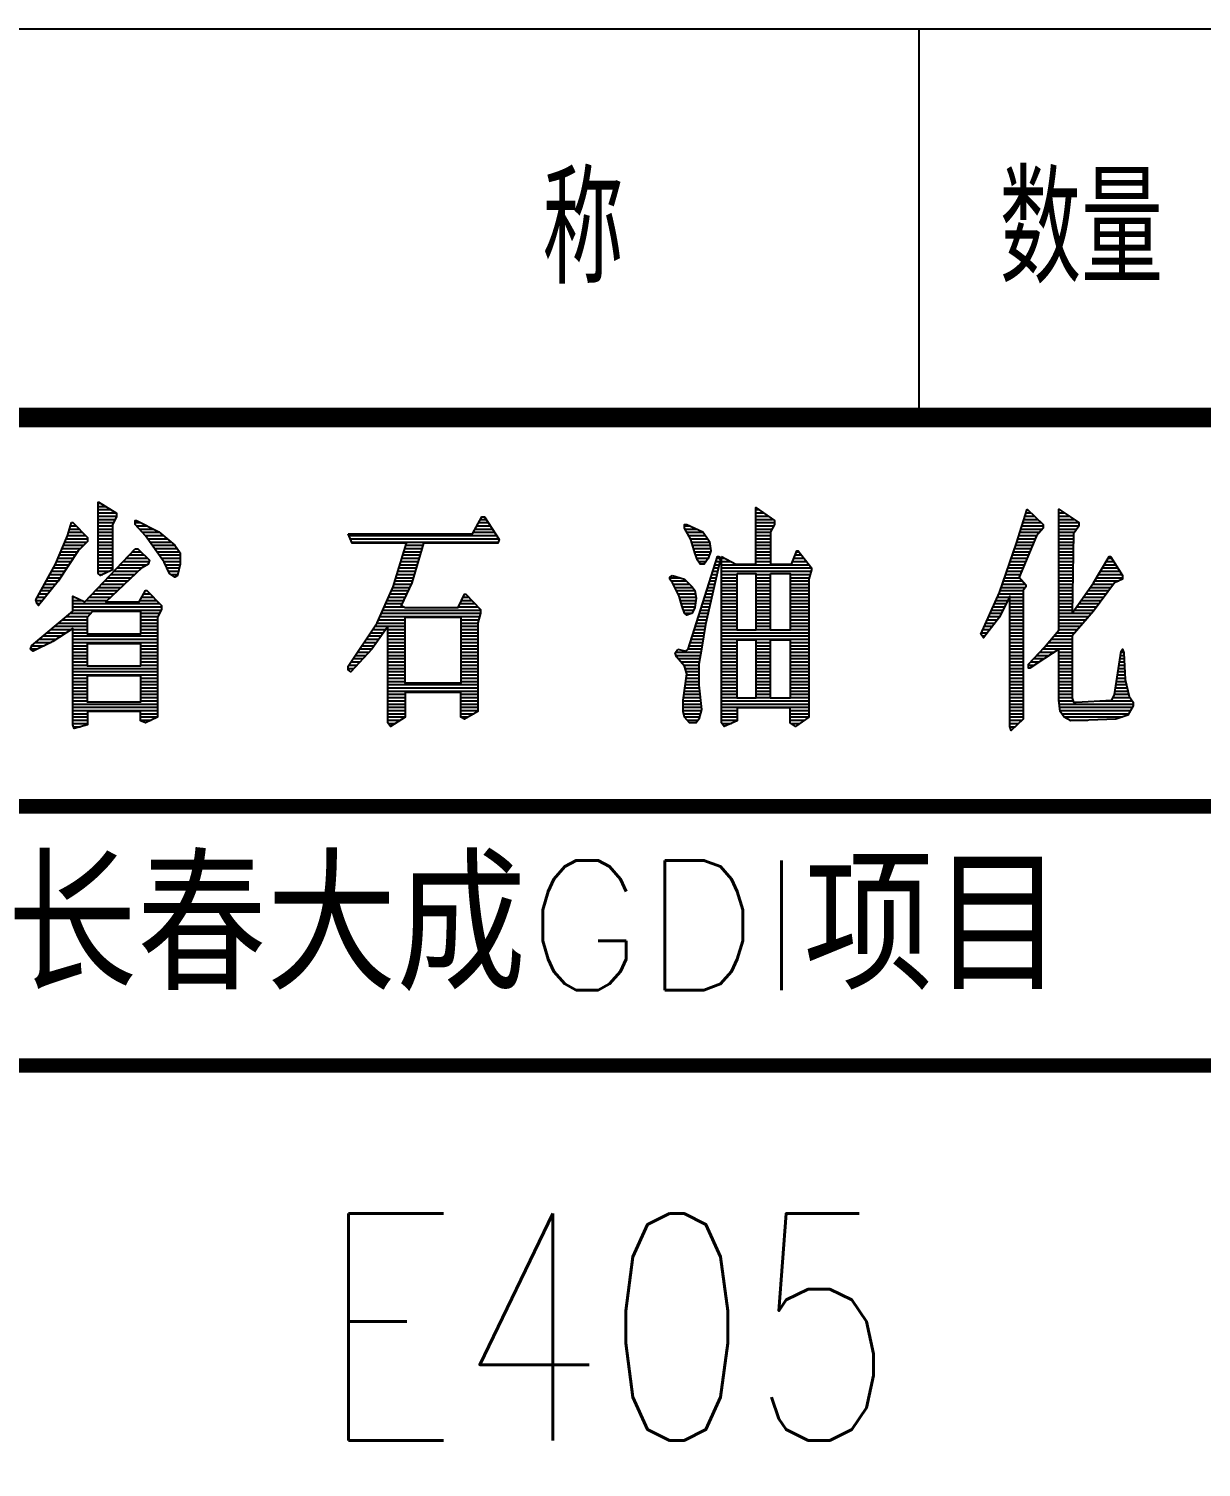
# Model space of a CAD drawing. Extents: x -8431 to -7574, y 1007 to 1601.
# Drawn here: x -7699.84 to -7663.67, y 1044.18 to 1088.58 of the extents above; entities that cross this region are included whole.
import ezdxf
from ezdxf.enums import TextEntityAlignment as Align

# ---------------------------------------------------------------- set-up
doc = ezdxf.new("R2010")
doc.units = 0
doc.header["$LTSCALE"] = 10
doc.header["$MEASUREMENT"] = 0
doc.layers.get('0').update_dxf_attribs({"linetype": 'CONTINUOUS'})
doc.layers.add('1', color=2, linetype='CONTINUOUS')
doc.layers.add('2', color=1, linetype='CONTINUOUS')
doc.styles.add('HZ', font='txt', dxfattribs={"width": 0.75, "bigfont": 'hztxt'})

# ---------------------------------------------------------------- blocks, each defined once
blk = doc.blocks.new('*X2')
at = {"color": 0}
for p, q in [((37164.5, -940), (37171.7, -940)), ((37164.5, -950), (37188.1, -950)), ((37164.5, -960), (37204.4, -960)), ((37164.5, -970), (37220.7, -970)), ((39193.9, -960), (39203.6, -960)), ((39193.9, -970), (39217.6, -970)), ((40027.5, -970), (40042.6, -970)), ((40030.6, -960), (40032.1, -960)), ((40129, -960), (40130.6, -960)), ((40129, -970), (40145.6, -970)), ((37076.7, -1020), (37106.4, -1020)), ((37079.7, -1010), (37096.8, -1010)), ((37082.7, -1000), (37087.1, -1000)), ((37164.5, -980), (37221.6, -980)), ((37164.5, -990), (37217.5, -990)), ((37164.5, -1000), (37212.3, -1000)), ((37164.5, -1010), (37209.4, -1010)), ((37164.5, -1020), (37209.4, -1020)), ((37278.8, -1000), (37295, -1000)), ((37282.9, -1010), (37314.8, -1010)), ((37292.3, -1020), (37334.7, -1020)), ((38328, -1020), (38381, -1020)), ((38333.5, -1010), (38374.6, -1010)), ((38338.9, -1000), (38368.2, -1000)), ((38344.4, -990), (38361.8, -990)), ((38973.4, -1010), (38990.9, -1010)), ((38975, -1020), (39011.9, -1020)), ((39193.9, -980), (39231.6, -980)), ((39193.9, -990), (39245.6, -990)), ((39193.9, -1000), (39251, -1000)), ((39193.9, -1010), (39248.7, -1010)), ((39193.9, -1020), (39243.4, -1020)), ((40011.9, -1020), (40077.5, -1020)), ((40015, -1010), (40080, -1010)), ((40018.2, -1000), (40074.1, -1000)), ((40021.3, -990), (40063.6, -990)), ((40024.4, -980), (40053.1, -980)), ((40129, -980), (40160.6, -980)), ((40129, -990), (40175.6, -990)), ((40129, -1000), (40190.2, -1000)), ((40129, -1010), (40190.2, -1010)), ((40129, -1020), (40184.2, -1020)), ((37062.4, -1060), (37129.9, -1060)), ((37066.6, -1050), (37131.8, -1050)), ((37070.7, -1040), (37125.6, -1040)), ((37073.7, -1030), (37116, -1030)), ((37164.5, -1030), (37209.4, -1030)), ((37164.5, -1040), (37209.4, -1040)), ((37164.5, -1050), (37209.4, -1050)), ((37164.5, -1060), (37209.4, -1060)), ((37301.6, -1030), (37353.6, -1030)), ((37310.9, -1040), (37365.6, -1040)), ((37318.1, -1050), (37377.6, -1050)), ((37325.1, -1060), (37389.6, -1060)), ((37938.4, -1040), (38393.9, -1040)), ((37942.6, -1050), (38400.3, -1050)), ((37946.8, -1060), (38399, -1060)), ((38322.6, -1030), (38387.5, -1030)), ((38980.8, -1030), (39031.3, -1030)), ((38986.7, -1040), (39038.3, -1040)), ((38992.5, -1050), (39045.3, -1050)), ((38996.1, -1060), (39051.2, -1060)), ((39193.9, -1030), (39238.8, -1030)), ((39193.9, -1040), (39238.8, -1040)), ((39193.9, -1050), (39238.8, -1050)), ((39193.9, -1060), (39238.8, -1060)), ((39999.5, -1060), (40051.5, -1060)), ((40002.6, -1050), (40055.6, -1050)), ((40005.7, -1040), (40060, -1040)), ((40008.8, -1030), (40068.8, -1030)), ((40129, -1030), (40177.2, -1030)), ((40129, -1040), (40173.8, -1040)), ((40129, -1050), (40173.6, -1050)), ((40129, -1060), (40173.4, -1060)), ((37041.4, -1110), (37088.2, -1110)), ((37045.6, -1100), (37094.8, -1100)), ((37049.8, -1090), (37101.4, -1090)), ((37054, -1080), (37110.3, -1080)), ((37058.2, -1070), (37120.1, -1070)), ((37164.5, -1070), (37209.4, -1070)), ((37164.5, -1080), (37209.4, -1080)), ((37164.5, -1090), (37209.4, -1090)), ((37164.5, -1100), (37209.4, -1100)), ((37164.5, -1110), (37209.4, -1110)), ((37251.6, -1110), (37317, -1110)), ((37261.1, -1100), (37306.5, -1100)), ((37270.6, -1090), (37296, -1090)), ((37332.1, -1070), (37401.5, -1070)), ((37339.1, -1080), (37408.5, -1080)), ((37346.1, -1090), (37415.5, -1090)), ((37353.1, -1100), (37417.6, -1100)), ((37360.1, -1110), (37417.6, -1110)), ((38101.8, -1110), (38155.1, -1110)), ((38104.9, -1100), (38158.1, -1100)), ((38107.9, -1090), (38161.1, -1090)), ((38111, -1080), (38164.1, -1080)), ((38114, -1070), (38167.1, -1070)), ((38999.1, -1070), (39052.6, -1070)), ((39002.1, -1080), (39054, -1080)), ((39005.1, -1090), (39054.1, -1090)), ((39008.5, -1100), (39050.6, -1100)), ((39012, -1110), (39047.1, -1110)), ((39073.8, -1110), (39081.4, -1110)), ((39087.7, -1110), (39097.9, -1110)), ((39193.9, -1070), (39238.8, -1070)), ((39193.9, -1080), (39238.8, -1080)), ((39193.9, -1090), (39238.8, -1090)), ((39193.9, -1100), (39238.8, -1100)), ((39193.9, -1110), (39238.8, -1110)), ((39311.3, -1110), (39342.3, -1110)), ((39315.3, -1100), (39334.5, -1100)), ((39319.3, -1090), (39326.7, -1090)), ((39982.1, -1110), (40030.8, -1110)), ((39985.6, -1100), (40034.9, -1100)), ((39989.1, -1090), (40039.1, -1090)), ((39992.6, -1080), (40043.2, -1080)), ((39996.1, -1070), (40047.4, -1070)), ((40129, -1070), (40173.3, -1070)), ((40129, -1080), (40173.1, -1080)), ((40129, -1090), (40172.9, -1090)), ((40129, -1100), (40172.8, -1100)), ((40129, -1110), (40172.6, -1110)), ((40280.9, -1110), (40291.5, -1110)), ((37021.7, -1150), (37062, -1150)), ((37027.2, -1140), (37068.6, -1140)), ((37032.7, -1130), (37075.1, -1130)), ((37037.2, -1120), (37081.7, -1120)), ((37164.5, -1120), (37209.4, -1120)), ((37164.5, -1130), (37209.4, -1130)), ((37164.5, -1140), (37209.4, -1140)), ((37164.5, -1150), (37200, -1150)), ((37213.6, -1150), (37288.4, -1150)), ((37223.1, -1140), (37298.9, -1140)), ((37232.6, -1130), (37316.2, -1130)), ((37242.1, -1120), (37322.4, -1120)), ((37367.1, -1120), (37417.6, -1120)), ((37372.3, -1130), (37417.2, -1130)), ((37376.9, -1140), (37414.8, -1140)), ((37381.6, -1150), (37412.5, -1150)), ((38089.7, -1150), (38143.1, -1150)), ((38092.7, -1140), (38146.1, -1140)), ((38095.7, -1130), (38149.1, -1130)), ((38098.8, -1120), (38152.1, -1120)), ((39016.7, -1120), (39040.3, -1120)), ((39061.2, -1150), (39076, -1150)), ((39064.4, -1140), (39078.3, -1140)), ((39067.5, -1130), (39080.5, -1130)), ((39070.6, -1120), (39082.8, -1120)), ((39087.7, -1120), (39117.1, -1120)), ((39087.7, -1130), (39357.8, -1130)), ((39087.7, -1140), (39365.4, -1140)), ((39087.7, -1150), (39364.1, -1150)), ((39193.9, -1120), (39238.8, -1120)), ((39307.3, -1120), (39350, -1120)), ((39968.1, -1150), (40014.3, -1150)), ((39971.6, -1140), (40018.4, -1140)), ((39975.1, -1130), (40022.5, -1130)), ((39978.6, -1120), (40026.7, -1120)), ((40129, -1120), (40172.4, -1120)), ((40129, -1130), (40172.3, -1130)), ((40129, -1140), (40172.1, -1140)), ((40129, -1150), (40171.9, -1150)), ((40256.9, -1150), (40316.7, -1150)), ((40262.9, -1140), (40310.4, -1140)), ((40268.9, -1130), (40304.1, -1130)), ((40274.9, -1120), (40297.8, -1120)), ((36999.5, -1190), (37034.3, -1190)), ((37005.1, -1180), (37042.3, -1180)), ((37010.6, -1170), (37048.9, -1170)), ((37016.1, -1160), (37055.4, -1160)), ((37168.4, -1160), (37179, -1160)), ((37175.6, -1190), (37246.4, -1190)), ((37185.1, -1180), (37256.9, -1180)), ((37194.6, -1170), (37267.4, -1170)), ((37204.1, -1160), (37277.9, -1160)), ((37388.9, -1160), (37410.2, -1160)), ((38077.5, -1190), (38130.5, -1190)), ((38080.5, -1180), (38134.1, -1180)), ((38083.6, -1170), (38137.1, -1170)), ((38086.6, -1160), (38140.1, -1160)), ((38928.5, -1170), (38958.5, -1170)), ((38932.2, -1180), (38978.9, -1180)), ((38938.4, -1190), (38989.4, -1190)), ((39048.6, -1190), (39066.9, -1190)), ((39051.8, -1180), (39069.2, -1180)), ((39054.9, -1170), (39071.5, -1170)), ((39058.1, -1160), (39073.7, -1160)), ((39087.7, -1160), (39136.7, -1160)), ((39087.7, -1170), (39136.7, -1170)), ((39087.7, -1180), (39136.7, -1180)), ((39087.7, -1190), (39136.7, -1190)), ((39193.9, -1160), (39238.8, -1160)), ((39193.9, -1170), (39238.8, -1170)), ((39193.9, -1180), (39238.8, -1180)), ((39193.9, -1190), (39238.8, -1190)), ((39300, -1160), (39361.3, -1160)), ((39300, -1170), (39358.5, -1170)), ((39300, -1180), (39357.2, -1180)), ((39300, -1190), (39357.2, -1190)), ((39954.1, -1190), (40024.9, -1190)), ((39957.6, -1180), (40016.2, -1180)), ((39961.1, -1170), (40007.4, -1170)), ((39964.6, -1160), (40010.1, -1160)), ((40129, -1160), (40171.8, -1160)), ((40129, -1170), (40171.6, -1170)), ((40129, -1180), (40171.4, -1180)), ((40129, -1190), (40171.3, -1190)), ((40232.6, -1190), (40297.7, -1190)), ((40238.9, -1180), (40313.8, -1180)), ((40244.9, -1170), (40325, -1170)), ((40250.9, -1160), (40323, -1160)), ((36972.9, -1240), (36993.9, -1240)), ((36977.4, -1230), (37002, -1230)), ((36983, -1220), (37010.1, -1220)), ((36988.5, -1210), (37018.2, -1210)), ((36994, -1200), (37026.2, -1200)), ((37086.9, -1230), (37092.7, -1230)), ((37086.9, -1240), (37113.7, -1240)), ((37128.1, -1240), (37193.9, -1240)), ((37137.6, -1230), (37204.4, -1230)), ((37147.1, -1220), (37214.9, -1220)), ((37156.6, -1210), (37225.4, -1210)), ((37166.1, -1200), (37235.9, -1200)), ((37293.8, -1240), (37344.7, -1240)), ((37299.6, -1230), (37335.1, -1230)), ((37305.5, -1220), (37325.4, -1220)), ((37311.3, -1210), (37315.8, -1210)), ((38056.5, -1240), (38107.2, -1240)), ((38060.9, -1230), (38111.8, -1230)), ((38065.3, -1220), (38116.5, -1220)), ((38069.8, -1210), (38121.2, -1210)), ((38074.2, -1200), (38125.8, -1200)), ((38286.2, -1240), (38317.5, -1240)), ((38291.2, -1230), (38307.9, -1230)), ((38943.4, -1200), (38999.2, -1200)), ((38948.4, -1210), (39006.1, -1210)), ((38953.4, -1220), (39007.8, -1220)), ((38957.8, -1230), (39009.6, -1230)), ((38960.6, -1240), (39009.1, -1240)), ((39032.9, -1240), (39055.6, -1240)), ((39036.1, -1230), (39057.9, -1230)), ((39039.2, -1220), (39060.2, -1220)), ((39042.4, -1210), (39062.4, -1210)), ((39045.5, -1200), (39064.7, -1200)), ((39087.7, -1200), (39136.7, -1200)), ((39087.7, -1210), (39136.7, -1210)), ((39087.7, -1220), (39136.7, -1220)), ((39087.7, -1230), (39136.7, -1230)), ((39087.7, -1240), (39136.7, -1240)), ((39193.9, -1200), (39238.8, -1200)), ((39193.9, -1210), (39238.8, -1210)), ((39193.9, -1220), (39238.8, -1220)), ((39193.9, -1230), (39238.8, -1230)), ((39193.9, -1240), (39238.8, -1240)), ((39300, -1200), (39357.2, -1200)), ((39300, -1210), (39357.2, -1210)), ((39300, -1220), (39357.2, -1220)), ((39300, -1230), (39357.2, -1230)), ((39300, -1240), (39357.2, -1240)), ((39934.3, -1240), (39971.4, -1240)), ((39938.8, -1230), (39976.5, -1230)), ((39943.2, -1220), (40018.7, -1220)), ((39947.1, -1210), (40018.7, -1210)), ((39950.6, -1200), (40025.5, -1200)), ((39977.9, -1230), (40018.7, -1230)), ((39977.9, -1240), (40018.7, -1240)), ((40129, -1200), (40171.1, -1200)), ((40129, -1210), (40170.9, -1210)), ((40129, -1220), (40170.8, -1220)), ((40129, -1230), (40170.6, -1230)), ((40129, -1240), (40170.4, -1240)), ((40197.6, -1240), (40260.4, -1240)), ((40204.6, -1230), (40267.9, -1230)), ((40211.6, -1220), (40275.3, -1220)), ((40218.6, -1210), (40282.8, -1210)), ((40225.6, -1200), (40290.3, -1200)), ((36976.4, -1250), (36985.9, -1250)), ((37079.5, -1280), (37142.4, -1280)), ((37086.9, -1250), (37354.3, -1250)), ((37086.9, -1260), (37360.5, -1260)), ((37086.9, -1270), (37359.4, -1270)), ((37295.1, -1280), (37354.2, -1280)), ((38038.8, -1280), (38344.5, -1280)), ((38043.2, -1270), (38344.5, -1270)), ((38047.6, -1260), (38107.1, -1260)), ((38052.1, -1250), (38102.5, -1250)), ((38276.2, -1260), (38336.8, -1260)), ((38281.2, -1250), (38327.2, -1250)), ((38963.4, -1250), (39007.7, -1250)), ((38966.5, -1260), (39006.3, -1260)), ((38970, -1270), (39002.4, -1270)), ((38973.8, -1280), (38997.1, -1280)), ((39020.4, -1280), (39046.6, -1280)), ((39023.5, -1270), (39048.8, -1270)), ((39026.6, -1260), (39051.1, -1260)), ((39029.8, -1250), (39053.4, -1250)), ((39087.7, -1250), (39136.7, -1250)), ((39087.7, -1260), (39136.7, -1260)), ((39087.7, -1270), (39136.7, -1270)), ((39087.7, -1280), (39136.7, -1280)), ((39193.9, -1250), (39238.8, -1250)), ((39193.9, -1260), (39238.8, -1260)), ((39193.9, -1270), (39238.8, -1270)), ((39193.9, -1280), (39238.8, -1280)), ((39300, -1250), (39357.2, -1250)), ((39300, -1260), (39357.2, -1260)), ((39300, -1270), (39357.2, -1270)), ((39300, -1280), (39357.2, -1280)), ((39916.5, -1280), (39951, -1280)), ((39920.9, -1270), (39956.1, -1270)), ((39925.4, -1260), (39961.2, -1260)), ((39929.9, -1250), (39966.3, -1250)), ((39977.9, -1250), (40018.7, -1250)), ((39977.9, -1260), (40018.7, -1260)), ((39977.9, -1270), (40018.7, -1270)), ((39977.9, -1280), (40018.7, -1280)), ((40129, -1250), (40170.3, -1250)), ((40129, -1260), (40170.1, -1260)), ((40129, -1270), (40169.9, -1270)), ((40129, -1280), (40229.8, -1280)), ((40176.6, -1270), (40238, -1270)), ((40183.6, -1260), (40245.5, -1260)), ((40190.6, -1250), (40252.9, -1250)), ((37019.2, -1330), (37081.4, -1330)), ((37031.3, -1320), (37131.8, -1320)), ((37043.3, -1310), (37131.8, -1310)), ((37055.4, -1300), (37131.8, -1300)), ((37067.4, -1290), (37133.1, -1290)), ((37086.9, -1330), (37131.8, -1330)), ((37295.1, -1290), (37348.9, -1290)), ((37295.1, -1300), (37348.2, -1300)), ((37295.1, -1310), (37348.2, -1310)), ((37295.1, -1320), (37348.2, -1320)), ((37295.1, -1330), (37348.2, -1330)), ((38011.9, -1330), (38052.1, -1330)), ((38018.6, -1320), (38111.8, -1320)), ((38025.3, -1310), (38111.8, -1310)), ((38030, -1300), (38111.8, -1300)), ((38034.4, -1290), (38341.7, -1290)), ((38058.7, -1330), (38111.8, -1330)), ((38283.3, -1300), (38338.9, -1300)), ((38283.3, -1310), (38336.4, -1310)), ((38283.3, -1320), (38336.4, -1320)), ((38283.3, -1330), (38336.4, -1330)), ((39004.6, -1330), (39036.2, -1330)), ((39007.8, -1320), (39037.8, -1320)), ((39010.9, -1310), (39039.8, -1310)), ((39014.1, -1300), (39042, -1300)), ((39017.2, -1290), (39044.3, -1290)), ((39087.7, -1290), (39136.7, -1290)), ((39087.7, -1300), (39136.7, -1300)), ((39087.7, -1310), (39136.7, -1310)), ((39087.7, -1320), (39136.7, -1320)), ((39087.7, -1330), (39136.7, -1330)), ((39193.9, -1290), (39238.8, -1290)), ((39193.9, -1300), (39238.8, -1300)), ((39193.9, -1310), (39238.8, -1310)), ((39193.9, -1320), (39238.8, -1320)), ((39193.9, -1330), (39238.8, -1330)), ((39300, -1290), (39357.2, -1290)), ((39300, -1300), (39357.2, -1300)), ((39300, -1310), (39357.2, -1310)), ((39300, -1320), (39357.2, -1320)), ((39300, -1330), (39357.2, -1330)), ((39894.2, -1330), (39915.7, -1330)), ((39898.7, -1320), (39923.3, -1320)), ((39903.1, -1310), (39931, -1310)), ((39907.6, -1300), (39938.6, -1300)), ((39912, -1290), (39945.9, -1290)), ((39977.9, -1290), (40018.7, -1290)), ((39977.9, -1300), (40018.7, -1300)), ((39977.9, -1310), (40018.7, -1310)), ((39977.9, -1320), (40018.7, -1320)), ((39977.9, -1330), (40018.7, -1330)), ((40129, -1290), (40221.2, -1290)), ((40129, -1300), (40212.6, -1300)), ((40129, -1310), (40204, -1310)), ((40129, -1320), (40195.4, -1320)), ((40129, -1330), (40186.8, -1330)), ((36971, -1370), (37019.8, -1370)), ((36983, -1360), (37036.4, -1360)), ((36995.1, -1350), (37051.4, -1350)), ((37007.2, -1340), (37066.4, -1340)), ((37086.9, -1340), (37131.8, -1340)), ((37086.9, -1350), (37348.2, -1350)), ((37086.9, -1360), (37348.2, -1360)), ((37086.9, -1370), (37348.2, -1370)), ((37295.1, -1340), (37348.2, -1340)), ((37985.1, -1370), (38024.1, -1370)), ((37991.8, -1360), (38031.1, -1360)), ((37998.5, -1350), (38038.1, -1350)), ((38005.2, -1340), (38045.1, -1340)), ((38058.7, -1340), (38111.8, -1340)), ((38058.7, -1350), (38111.8, -1350)), ((38058.7, -1360), (38111.8, -1360)), ((38058.7, -1370), (38111.8, -1370)), ((38283.3, -1340), (38336.4, -1340)), ((38283.3, -1350), (38336.4, -1350)), ((38283.3, -1360), (38336.4, -1360)), ((38283.3, -1370), (38336.4, -1370)), ((38992.1, -1370), (39029.8, -1370)), ((38995.2, -1360), (39031.4, -1360)), ((38998.4, -1350), (39033, -1350)), ((39001.5, -1340), (39034.6, -1340)), ((39087.7, -1340), (39357.2, -1340)), ((39087.7, -1350), (39357.2, -1350)), ((39087.7, -1360), (39357.2, -1360)), ((39087.7, -1370), (39136.7, -1370)), ((39193.9, -1370), (39238.8, -1370)), ((39300, -1370), (39357.2, -1370)), ((39889.8, -1340), (39908.1, -1340)), ((39892.3, -1350), (39900.4, -1350)), ((39977.9, -1340), (40018.7, -1340)), ((39977.9, -1350), (40018.7, -1350)), ((39977.9, -1360), (40018.7, -1360)), ((39977.9, -1370), (40018.7, -1370)), ((40096.6, -1370), (40169.8, -1370)), ((40105.2, -1360), (40169.8, -1360)), ((40113.7, -1350), (40169.8, -1350)), ((40122.3, -1340), (40178.2, -1340)), ((36956.4, -1390), (36977.8, -1390)), ((36959.9, -1380), (36998.8, -1380)), ((37086.9, -1380), (37131.8, -1380)), ((37086.9, -1390), (37131.8, -1390)), ((37086.9, -1400), (37131.8, -1400)), ((37086.9, -1410), (37131.8, -1410)), ((37086.9, -1420), (37131.8, -1420)), ((37295.1, -1380), (37348.2, -1380)), ((37295.1, -1390), (37348.2, -1390)), ((37295.1, -1400), (37348.2, -1400)), ((37295.1, -1410), (37348.2, -1410)), ((37295.1, -1420), (37348.2, -1420)), ((37951.6, -1420), (37982.2, -1420)), ((37958.3, -1410), (37991.5, -1410)), ((37965, -1400), (38000.9, -1400)), ((37971.7, -1390), (38010.1, -1390)), ((37978.4, -1380), (38017.1, -1380)), ((38058.7, -1380), (38111.8, -1380)), ((38058.7, -1390), (38111.8, -1390)), ((38058.7, -1400), (38111.8, -1400)), ((38058.7, -1410), (38111.8, -1410)), ((38058.7, -1420), (38111.8, -1420)), ((38283.3, -1380), (38336.4, -1380)), ((38283.3, -1390), (38336.4, -1390)), ((38283.3, -1400), (38336.4, -1400)), ((38283.3, -1410), (38336.4, -1410)), ((38283.3, -1420), (38336.4, -1420)), ((38946.3, -1400), (39024.8, -1400)), ((38947.5, -1410), (39023, -1410)), ((38954, -1420), (39021.3, -1420)), ((38985.8, -1390), (39026.5, -1390)), ((38988.9, -1380), (39028.2, -1380)), ((39087.7, -1380), (39136.7, -1380)), ((39087.7, -1390), (39136.7, -1390)), ((39087.7, -1400), (39136.7, -1400)), ((39087.7, -1410), (39136.7, -1410)), ((39087.7, -1420), (39136.7, -1420)), ((39193.9, -1380), (39238.8, -1380)), ((39193.9, -1390), (39238.8, -1390)), ((39193.9, -1400), (39238.8, -1400)), ((39193.9, -1410), (39238.8, -1410)), ((39193.9, -1420), (39238.8, -1420)), ((39300, -1380), (39357.2, -1380)), ((39300, -1390), (39357.2, -1390)), ((39300, -1400), (39357.2, -1400)), ((39300, -1410), (39357.2, -1410)), ((39300, -1420), (39357.2, -1420)), ((39977.9, -1380), (40018.7, -1380)), ((39977.9, -1390), (40018.7, -1390)), ((39977.9, -1400), (40018.7, -1400)), ((39977.9, -1410), (40018.7, -1410)), ((39977.9, -1420), (40018.7, -1420)), ((40051.1, -1420), (40083.6, -1420)), ((40060.4, -1410), (40099, -1410)), ((40069.8, -1400), (40114.4, -1400)), ((40079.1, -1390), (40169.8, -1390)), ((40088.1, -1380), (40169.8, -1380)), ((40129, -1400), (40169.8, -1400)), ((40129, -1410), (40169.8, -1410)), ((40129, -1420), (40169.8, -1420)), ((40317.3, -1420), (40329.9, -1420)), ((40318.8, -1410), (40329.4, -1410)), ((40320.3, -1400), (40328.3, -1400)), ((37086.9, -1430), (37131.8, -1430)), ((37086.9, -1440), (37131.8, -1440)), ((37086.9, -1450), (37348.2, -1450)), ((37086.9, -1460), (37348.2, -1460)), ((37295.1, -1430), (37348.2, -1430)), ((37295.1, -1440), (37348.2, -1440)), ((37936.2, -1450), (37954.2, -1450)), ((37938.2, -1440), (37963.5, -1440)), ((37943.6, -1460), (37944.9, -1460)), ((37944.9, -1430), (37972.9, -1430)), ((38058.7, -1430), (38111.8, -1430)), ((38058.7, -1440), (38111.8, -1440)), ((38058.7, -1450), (38111.8, -1450)), ((38058.7, -1460), (38111.8, -1460)), ((38283.3, -1430), (38336.4, -1430)), ((38283.3, -1440), (38336.4, -1440)), ((38283.3, -1450), (38336.4, -1450)), ((38283.3, -1460), (38336.4, -1460)), ((38962.4, -1430), (39019.5, -1430)), ((38970.8, -1440), (39018.3, -1440)), ((38975.8, -1450), (39018.3, -1450)), ((38979.3, -1460), (39018.3, -1460)), ((39087.7, -1430), (39136.7, -1430)), ((39087.7, -1440), (39136.7, -1440)), ((39087.7, -1450), (39136.7, -1450)), ((39087.7, -1460), (39136.7, -1460)), ((39193.9, -1430), (39238.8, -1430)), ((39193.9, -1440), (39238.8, -1440)), ((39193.9, -1450), (39238.8, -1450)), ((39193.9, -1460), (39238.8, -1460)), ((39300, -1430), (39357.2, -1430)), ((39300, -1440), (39357.2, -1440)), ((39300, -1450), (39357.2, -1450)), ((39300, -1460), (39357.2, -1460)), ((39977.9, -1430), (40018.7, -1430)), ((39977.9, -1440), (40018.7, -1440)), ((39977.9, -1450), (40018.7, -1450)), ((39977.9, -1460), (40018.7, -1460)), ((40035, -1440), (40052.8, -1440)), ((40041.8, -1430), (40068.2, -1430)), ((40129, -1430), (40169.8, -1430)), ((40129, -1440), (40169.8, -1440)), ((40129, -1450), (40169.8, -1450)), ((40129, -1460), (40169.8, -1460)), ((40311.2, -1460), (40331.9, -1460)), ((40312.7, -1450), (40331.4, -1450)), ((40314.2, -1440), (40330.9, -1440)), ((40315.8, -1430), (40330.4, -1430)), ((37086.9, -1470), (37348.2, -1470)), ((37086.9, -1480), (37131.8, -1480)), ((37086.9, -1490), (37131.8, -1490)), ((37086.9, -1500), (37131.8, -1500)), ((37295.1, -1480), (37348.2, -1480)), ((37295.1, -1490), (37348.2, -1490)), ((37295.1, -1500), (37348.2, -1500)), ((38058.7, -1470), (38111.8, -1470)), ((38058.7, -1480), (38111.8, -1480)), ((38058.7, -1490), (38111.8, -1490)), ((38058.7, -1500), (38336.4, -1500)), ((38283.3, -1470), (38336.4, -1470)), ((38283.3, -1480), (38336.4, -1480)), ((38283.3, -1490), (38336.4, -1490)), ((38976.5, -1500), (39018.3, -1500)), ((38978, -1490), (39018.3, -1490)), ((38979.5, -1480), (39018.3, -1480)), ((38981, -1470), (39018.3, -1470)), ((39087.7, -1470), (39136.7, -1470)), ((39087.7, -1480), (39136.7, -1480)), ((39087.7, -1490), (39136.7, -1490)), ((39087.7, -1500), (39136.7, -1500)), ((39193.9, -1470), (39238.8, -1470)), ((39193.9, -1480), (39238.8, -1480)), ((39193.9, -1490), (39238.8, -1490)), ((39193.9, -1500), (39238.8, -1500)), ((39300, -1470), (39357.2, -1470)), ((39300, -1480), (39357.2, -1480)), ((39300, -1490), (39357.2, -1490)), ((39300, -1500), (39357.2, -1500)), ((39977.9, -1470), (40018.7, -1470)), ((39977.9, -1480), (40018.7, -1480)), ((39977.9, -1490), (40018.7, -1490)), ((39977.9, -1500), (40018.7, -1500)), ((40129, -1470), (40169.8, -1470)), ((40129, -1480), (40169.8, -1480)), ((40129, -1490), (40169.8, -1490)), ((40129, -1500), (40169.8, -1500)), ((40305.1, -1500), (40336.9, -1500)), ((40306.6, -1490), (40334.5, -1490)), ((40308.1, -1480), (40332.9, -1480)), ((40309.7, -1470), (40332.4, -1470)), ((37086.9, -1510), (37131.8, -1510)), ((37086.9, -1520), (37131.8, -1520)), ((37086.9, -1530), (37131.8, -1530)), ((37086.9, -1540), (37131.8, -1540)), ((37086.9, -1550), (37131.8, -1550)), ((37295.1, -1510), (37348.2, -1510)), ((37295.1, -1520), (37348.2, -1520)), ((37295.1, -1530), (37348.2, -1530)), ((37295.1, -1540), (37348.2, -1540)), ((37295.1, -1550), (37348.2, -1550)), ((38058.7, -1510), (38336.4, -1510)), ((38058.7, -1520), (38336.4, -1520)), ((38058.7, -1530), (38111.8, -1530)), ((38058.7, -1540), (38111.8, -1540)), ((38058.7, -1550), (38111.8, -1550)), ((38283.3, -1530), (38336.4, -1530)), ((38283.3, -1540), (38336.4, -1540)), ((38283.3, -1550), (38336.4, -1550)), ((38969.3, -1550), (39023.5, -1550)), ((38970.5, -1540), (39022.4, -1540)), ((38972, -1530), (39021.4, -1530)), ((38973.5, -1520), (39020.3, -1520)), ((38975, -1510), (39019.2, -1510)), ((39087.7, -1510), (39136.7, -1510)), ((39087.7, -1520), (39136.7, -1520)), ((39087.7, -1530), (39136.7, -1530)), ((39087.7, -1540), (39136.7, -1540)), ((39087.7, -1550), (39357.2, -1550)), ((39193.9, -1510), (39238.8, -1510)), ((39193.9, -1520), (39238.8, -1520)), ((39193.9, -1530), (39238.8, -1530)), ((39193.9, -1540), (39238.8, -1540)), ((39300, -1510), (39357.2, -1510)), ((39300, -1520), (39357.2, -1520)), ((39300, -1530), (39357.2, -1530)), ((39300, -1540), (39357.2, -1540)), ((39977.9, -1510), (40018.7, -1510)), ((39977.9, -1520), (40018.7, -1520)), ((39977.9, -1530), (40018.7, -1530)), ((39977.9, -1540), (40018.7, -1540)), ((39977.9, -1550), (40018.7, -1550)), ((40129, -1510), (40169.8, -1510)), ((40129, -1520), (40169.8, -1520)), ((40129, -1530), (40169.8, -1530)), ((40129, -1540), (40169.8, -1540)), ((40129.2, -1550), (40172.5, -1550)), ((40255.3, -1550), (40354.9, -1550)), ((40296, -1540), (40347.9, -1540)), ((40300.5, -1530), (40343.9, -1530)), ((40302.1, -1520), (40341.5, -1520)), ((40303.6, -1510), (40339.2, -1510)), ((37086.9, -1560), (37348.2, -1560)), ((37086.9, -1570), (37348.2, -1570)), ((37086.9, -1580), (37348.2, -1580)), ((37086.9, -1590), (37131.8, -1590)), ((37295.1, -1590), (37348.2, -1590)), ((38058.7, -1560), (38111.8, -1560)), ((38058.7, -1570), (38111.8, -1570)), ((38058.7, -1580), (38111.8, -1580)), ((38058.7, -1590), (38111.8, -1590)), ((38283.3, -1560), (38336.4, -1560)), ((38283.3, -1570), (38336.4, -1570)), ((38283.3, -1580), (38336.4, -1580)), ((38283.3, -1590), (38324.2, -1590)), ((38969.3, -1560), (39024.6, -1560)), ((38969.3, -1570), (39025.7, -1570)), ((38969.3, -1580), (39025.7, -1580)), ((38970.9, -1590), (39022.9, -1590)), ((39087.7, -1560), (39357.2, -1560)), ((39087.7, -1570), (39357.2, -1570)), ((39087.7, -1580), (39136.7, -1580)), ((39087.7, -1590), (39136.7, -1590)), ((39300, -1580), (39357.2, -1580)), ((39300, -1590), (39357.2, -1590)), ((39977.9, -1560), (40018.7, -1560)), ((39977.9, -1570), (40018.7, -1570)), ((39977.9, -1580), (40018.7, -1580)), ((39977.9, -1590), (40018.7, -1590)), ((40130.3, -1560), (40357.6, -1560)), ((40131.5, -1570), (40355.1, -1570)), ((40132.7, -1580), (40349.5, -1580)), ((40137.9, -1590), (40343.9, -1590)), ((37086.9, -1600), (37131.8, -1600)), ((37086.9, -1610), (37131.8, -1610)), ((37086.9, -1620), (37131.8, -1620)), ((37089, -1630), (37110.4, -1630)), ((37295.1, -1600), (37348.2, -1600)), ((37295.1, -1610), (37328.3, -1610)), ((38058.7, -1600), (38111.8, -1600)), ((38058.7, -1610), (38097.2, -1610)), ((38060.1, -1620), (38081.8, -1620)), ((38283.3, -1600), (38306.7, -1600)), ((38973.2, -1600), (39020.1, -1600)), ((38982.2, -1610), (39015.8, -1610)), ((39087.7, -1600), (39136.7, -1600)), ((39087.7, -1610), (39136.7, -1610)), ((39089.1, -1620), (39118.5, -1620)), ((39300, -1600), (39357.2, -1600)), ((39300, -1610), (39344, -1610)), ((39302.8, -1620), (39330, -1620)), ((39977.9, -1600), (40018.7, -1600)), ((39977.9, -1610), (40014.9, -1610)), ((39977.9, -1620), (40004.4, -1620)), ((39978, -1630), (39993.9, -1630)), ((39981.5, -1640), (39983.4, -1640)), ((40144.9, -1600), (40324.6, -1600)), ((40161.8, -1610), (40218.3, -1610))]:
    blk.add_line(p, q, dxfattribs=at)

msp = doc.modelspace()

# ---------------------------------------------------------------- linework, layer by layer
at = {"layer": '1'}
for p, q in [((-7772.371, 1088.581), (-7592.371, 1088.581)), ((-7672.371, 1076.581), (-7672.371, 1088.581))]:
    msp.add_line(p, q, dxfattribs=at)
at = {"layer": '1', "color": 2}
for points in [[(-7697.702, 1073.982), (-7697.131, 1073.632), (-7697.131, 1073.632), (-7697.131, 1073.516), (-7697.131, 1073.516), (-7697.253, 1073.282), (-7697.253, 1073.282), (-7697.253, 1071.882), (-7697.253, 1071.882), (-7697.621, 1071.707), (-7697.621, 1071.707), (-7697.702, 1071.766), (-7697.702, 1071.766), (-7697.702, 1073.982)], [(-7678.47, 1072.291), (-7678.021, 1072.057), (-7678.021, 1072.057), (-7677.408, 1072.057), (-7677.408, 1072.057), (-7677.408, 1073.807), (-7677.408, 1073.807), (-7676.837, 1073.399), (-7676.837, 1073.399), (-7676.837, 1073.282), (-7676.837, 1073.282), (-7676.959, 1073.049), (-7676.959, 1073.049), (-7676.959, 1072.057), (-7676.959, 1072.057), (-7676.306, 1072.057), (-7676.306, 1072.057), (-7676.142, 1072.466), (-7676.142, 1072.466), (-7676.102, 1072.466), (-7676.102, 1072.466), (-7675.693, 1071.941), (-7675.693, 1071.941), (-7675.693, 1071.882), (-7675.693, 1071.882), (-7675.775, 1071.591), (-7675.775, 1071.591), (-7675.775, 1067.332), (-7675.775, 1067.332), (-7676.183, 1067.041), (-7676.183, 1067.041), (-7676.347, 1067.157), (-7676.347, 1067.157), (-7676.347, 1067.624), (-7676.347, 1067.624), (-7677.98, 1067.624), (-7677.98, 1067.624), (-7677.98, 1067.216), (-7677.98, 1067.216), (-7678.388, 1067.041), (-7678.388, 1067.041), (-7678.47, 1067.157), (-7678.47, 1067.157), (-7678.47, 1072.291)], [(-7669.037, 1073.749), (-7668.547, 1073.282), (-7668.547, 1073.282), (-7668.547, 1073.166), (-7668.547, 1073.166), (-7668.752, 1072.932), (-7668.752, 1072.932), (-7669.282, 1071.649), (-7669.282, 1071.649), (-7669.078, 1071.416), (-7669.078, 1071.416), (-7669.078, 1071.357), (-7669.078, 1071.357), (-7669.16, 1071.241), (-7669.16, 1071.241), (-7669.16, 1067.274), (-7669.16, 1067.274), (-7669.527, 1066.924), (-7669.527, 1066.924), (-7669.568, 1067.041), (-7669.568, 1067.041), (-7669.568, 1071.066), (-7669.568, 1071.066), (-7669.895, 1070.424), (-7669.895, 1070.424), (-7670.385, 1069.782), (-7670.385, 1069.782), (-7670.426, 1069.841), (-7670.426, 1069.841), (-7670.467, 1069.899), (-7670.467, 1069.899), (-7669.895, 1071.182), (-7669.895, 1071.182), (-7669.364, 1072.699), (-7669.364, 1072.699), (-7669.037, 1073.749)], [(-7668.057, 1070.016), (-7668.057, 1073.749), (-7668.057, 1073.749), (-7667.445, 1073.341), (-7667.445, 1073.341), (-7667.445, 1073.224), (-7667.445, 1073.224), (-7667.608, 1072.991), (-7667.608, 1072.991), (-7667.649, 1070.541), (-7667.649, 1070.541), (-7666.996, 1071.474), (-7666.996, 1071.474), (-7666.506, 1072.291), (-7666.506, 1072.291), (-7666.465, 1072.291), (-7666.465, 1072.291), (-7666.097, 1071.707), (-7666.097, 1071.707), (-7666.097, 1071.591), (-7666.097, 1071.591), (-7666.342, 1071.474), (-7666.342, 1071.474), (-7666.996, 1070.599), (-7666.996, 1070.599), (-7667.649, 1069.841), (-7667.649, 1069.841), (-7667.649, 1068.091), (-7667.649, 1068.091), (-7667.649, 1067.916), (-7667.649, 1067.916), (-7667.608, 1067.799), (-7667.608, 1067.799), (-7667.527, 1067.799), (-7667.527, 1067.799), (-7666.424, 1067.857), (-7666.424, 1067.857), (-7666.342, 1068.032), (-7666.342, 1068.032), (-7666.138, 1069.374), (-7666.138, 1069.374), (-7666.097, 1069.432), (-7666.097, 1069.432), (-7666.057, 1069.316), (-7666.057, 1069.316), (-7666.016, 1068.499), (-7666.016, 1068.499), (-7665.893, 1067.974), (-7665.893, 1067.974), (-7665.771, 1067.799), (-7665.771, 1067.799), (-7665.771, 1067.682), (-7665.771, 1067.682), (-7665.934, 1067.391), (-7665.934, 1067.391), (-7666.302, 1067.274), (-7666.302, 1067.274), (-7667.69, 1067.216), (-7667.69, 1067.216), (-7667.894, 1067.332), (-7667.894, 1067.332), (-7668.017, 1067.507), (-7668.017, 1067.507), (-7668.057, 1067.857), (-7668.057, 1067.857), (-7668.057, 1069.432), (-7668.057, 1069.432), (-7668.507, 1069.141), (-7668.507, 1069.141), (-7668.956, 1068.849), (-7668.956, 1068.849), (-7668.997, 1068.849), (-7668.997, 1068.849), (-7668.997, 1068.966), (-7668.997, 1068.966), (-7668.507, 1069.491), (-7668.507, 1069.491), (-7668.057, 1070.016)], [(-7698.519, 1073.341), (-7698.478, 1073.341), (-7698.478, 1073.341), (-7698.029, 1072.874), (-7698.029, 1072.874), (-7698.029, 1072.757), (-7698.029, 1072.757), (-7698.315, 1072.466), (-7698.315, 1072.466), (-7698.927, 1071.532), (-7698.927, 1071.532), (-7699.54, 1070.774), (-7699.54, 1070.774), (-7699.581, 1070.832), (-7699.581, 1070.832), (-7699.622, 1070.949), (-7699.622, 1070.949), (-7699.009, 1072.057), (-7699.009, 1072.057), (-7698.642, 1072.932), (-7698.642, 1072.932), (-7698.519, 1073.341)], [(-7696.518, 1073.399), (-7695.824, 1073.049), (-7695.824, 1073.049), (-7695.334, 1072.641), (-7695.334, 1072.641), (-7695.171, 1072.407), (-7695.171, 1072.407), (-7695.171, 1072.057), (-7695.171, 1072.057), (-7695.252, 1071.707), (-7695.252, 1071.707), (-7695.334, 1071.649), (-7695.334, 1071.649), (-7695.497, 1071.766), (-7695.497, 1071.766), (-7695.661, 1072.116), (-7695.661, 1072.116), (-7696.232, 1072.932), (-7696.232, 1072.932), (-7696.559, 1073.282), (-7696.559, 1073.282), (-7696.559, 1073.399), (-7696.559, 1073.399), (-7696.518, 1073.399)], [(-7689.985, 1072.991), (-7686.147, 1072.991), (-7686.147, 1072.991), (-7685.861, 1073.516), (-7685.861, 1073.516), (-7685.779, 1073.516), (-7685.779, 1073.516), (-7685.33, 1072.816), (-7685.33, 1072.816), (-7685.371, 1072.699), (-7685.371, 1072.699), (-7687.657, 1072.699), (-7687.657, 1072.699), (-7688.025, 1071.474), (-7688.025, 1071.474), (-7688.352, 1070.774), (-7688.352, 1070.774), (-7688.229, 1070.716), (-7688.229, 1070.716), (-7686.596, 1070.716), (-7686.596, 1070.716), (-7686.392, 1071.124), (-7686.392, 1071.124), (-7686.351, 1071.124), (-7686.351, 1071.124), (-7685.902, 1070.657), (-7685.902, 1070.657), (-7685.902, 1070.541), (-7685.902, 1070.541), (-7685.983, 1070.249), (-7685.983, 1070.249), (-7685.983, 1067.507), (-7685.983, 1067.507), (-7686.392, 1067.274), (-7686.392, 1067.274), (-7686.514, 1067.332), (-7686.514, 1067.332), (-7686.514, 1068.091), (-7686.514, 1068.091), (-7688.229, 1068.091), (-7688.229, 1068.091), (-7688.229, 1067.332), (-7688.229, 1067.332), (-7688.678, 1067.041), (-7688.678, 1067.041), (-7688.76, 1067.157), (-7688.76, 1067.157), (-7688.76, 1070.132), (-7688.76, 1070.132), (-7689.25, 1069.432), (-7689.25, 1069.432), (-7689.903, 1068.732), (-7689.903, 1068.732), (-7689.985, 1068.791), (-7689.985, 1068.791), (-7689.985, 1068.907), (-7689.985, 1068.907), (-7689.087, 1070.249), (-7689.087, 1070.249), (-7688.597, 1071.357), (-7688.597, 1071.357), (-7688.188, 1072.699), (-7688.188, 1072.699), (-7689.862, 1072.699), (-7689.862, 1072.699), (-7689.985, 1072.991)], [(-7679.532, 1073.282), (-7679.042, 1073.049), (-7679.042, 1073.049), (-7678.919, 1072.874), (-7678.919, 1072.874), (-7678.837, 1072.757), (-7678.837, 1072.757), (-7678.797, 1072.466), (-7678.797, 1072.466), (-7678.878, 1072.232), (-7678.878, 1072.232), (-7679.001, 1072.057), (-7679.001, 1072.057), (-7679.123, 1072.057), (-7679.123, 1072.057), (-7679.205, 1072.174), (-7679.205, 1072.174), (-7679.287, 1072.407), (-7679.287, 1072.407), (-7679.409, 1072.816), (-7679.409, 1072.816), (-7679.613, 1073.166), (-7679.613, 1073.166), (-7679.613, 1073.282), (-7679.613, 1073.282), (-7679.532, 1073.282)], [(-7696.559, 1072.524), (-7696.477, 1072.524), (-7696.477, 1072.524), (-7696.11, 1072.174), (-7696.11, 1072.174), (-7696.151, 1072.057), (-7696.151, 1072.057), (-7696.355, 1071.941), (-7696.355, 1071.941), (-7697.457, 1070.891), (-7697.457, 1070.891), (-7696.437, 1070.891), (-7696.437, 1070.891), (-7696.232, 1071.241), (-7696.232, 1071.241), (-7696.192, 1071.241), (-7696.192, 1071.241), (-7695.742, 1070.774), (-7695.742, 1070.774), (-7695.742, 1070.657), (-7695.742, 1070.657), (-7695.865, 1070.424), (-7695.865, 1070.424), (-7695.865, 1067.332), (-7695.865, 1067.332), (-7696.232, 1067.157), (-7696.232, 1067.157), (-7696.396, 1067.216), (-7696.396, 1067.216), (-7696.396, 1067.507), (-7696.396, 1067.507), (-7698.029, 1067.507), (-7698.029, 1067.507), (-7698.029, 1067.099), (-7698.029, 1067.099), (-7698.437, 1066.982), (-7698.437, 1066.982), (-7698.478, 1067.099), (-7698.478, 1067.099), (-7698.478, 1070.074), (-7698.478, 1070.074), (-7699.091, 1069.666), (-7699.091, 1069.666), (-7699.703, 1069.374), (-7699.703, 1069.374), (-7699.785, 1069.432), (-7699.785, 1069.432), (-7699.744, 1069.549), (-7699.744, 1069.549), (-7698.478, 1070.599), (-7698.478, 1070.599), (-7698.478, 1071.066), (-7698.478, 1071.066), (-7698.111, 1070.891), (-7698.111, 1070.891), (-7696.559, 1072.524)], [(-7679.817, 1069.432), (-7679.572, 1069.374), (-7679.572, 1069.374), (-7679.491, 1069.432), (-7679.491, 1069.432), (-7678.592, 1072.291), (-7678.592, 1072.291), (-7678.552, 1072.291), (-7678.552, 1072.291), (-7678.511, 1072.174), (-7678.511, 1072.174), (-7678.96, 1070.191), (-7678.96, 1070.191), (-7679.082, 1069.432), (-7679.082, 1069.432), (-7679.164, 1068.966), (-7679.164, 1068.966), (-7679.164, 1068.324), (-7679.164, 1068.324), (-7679.082, 1067.566), (-7679.082, 1067.566), (-7679.164, 1067.274), (-7679.164, 1067.274), (-7679.246, 1067.157), (-7679.246, 1067.157), (-7679.45, 1067.157), (-7679.45, 1067.157), (-7679.613, 1067.332), (-7679.613, 1067.332), (-7679.654, 1067.507), (-7679.654, 1067.507), (-7679.654, 1067.857), (-7679.654, 1067.857), (-7679.532, 1068.674), (-7679.532, 1068.674), (-7679.613, 1068.907), (-7679.613, 1068.907), (-7679.858, 1069.199), (-7679.858, 1069.199), (-7679.899, 1069.316), (-7679.899, 1069.316), (-7679.858, 1069.374), (-7679.858, 1069.374), (-7679.817, 1069.432)], [(-7679.981, 1071.707), (-7679.613, 1071.591), (-7679.613, 1071.591), (-7679.368, 1071.357), (-7679.368, 1071.357), (-7679.287, 1071.241), (-7679.287, 1071.241), (-7679.246, 1071.007), (-7679.246, 1071.007), (-7679.287, 1070.716), (-7679.287, 1070.716), (-7679.368, 1070.541), (-7679.368, 1070.541), (-7679.532, 1070.482), (-7679.532, 1070.482), (-7679.613, 1070.541), (-7679.613, 1070.541), (-7679.695, 1070.774), (-7679.695, 1070.774), (-7679.777, 1071.066), (-7679.777, 1071.066), (-7679.981, 1071.474), (-7679.981, 1071.474), (-7680.062, 1071.591), (-7680.062, 1071.591), (-7680.062, 1071.649), (-7680.062, 1071.649), (-7679.981, 1071.707)], [(-7677.98, 1071.766), (-7677.408, 1071.766), (-7677.408, 1071.766), (-7677.408, 1070.016), (-7677.408, 1070.016), (-7677.98, 1070.016), (-7677.98, 1070.016), (-7677.98, 1071.766)], [(-7676.959, 1071.766), (-7676.347, 1071.766), (-7676.347, 1071.766), (-7676.347, 1070.016), (-7676.347, 1070.016), (-7676.959, 1070.016), (-7676.959, 1070.016), (-7676.959, 1071.766)], [(-7697.866, 1070.599), (-7696.396, 1070.599), (-7696.396, 1070.599), (-7696.396, 1069.899), (-7696.396, 1069.899), (-7698.029, 1069.899), (-7698.029, 1069.899), (-7698.029, 1070.424), (-7698.029, 1070.424), (-7697.866, 1070.599)], [(-7688.229, 1070.424), (-7686.514, 1070.424), (-7686.514, 1070.424), (-7686.514, 1068.382), (-7686.514, 1068.382), (-7688.229, 1068.382), (-7688.229, 1068.382), (-7688.229, 1070.424)], [(-7677.98, 1069.724), (-7677.408, 1069.724), (-7677.408, 1069.724), (-7677.408, 1067.916), (-7677.408, 1067.916), (-7677.98, 1067.916), (-7677.98, 1067.916), (-7677.98, 1069.724)], [(-7676.959, 1069.724), (-7676.347, 1069.724), (-7676.347, 1069.724), (-7676.347, 1067.916), (-7676.347, 1067.916), (-7676.959, 1067.916), (-7676.959, 1067.916), (-7676.959, 1069.724)], [(-7698.029, 1069.607), (-7696.396, 1069.607), (-7696.396, 1069.607), (-7696.396, 1068.907), (-7696.396, 1068.907), (-7698.029, 1068.907), (-7698.029, 1068.907), (-7698.029, 1069.607)], [(-7698.029, 1068.616), (-7696.396, 1068.616), (-7696.396, 1068.616), (-7696.396, 1067.799), (-7696.396, 1067.799), (-7698.029, 1067.799), (-7698.029, 1067.799), (-7698.029, 1068.616)]]:
    msp.add_lwpolyline(points, dxfattribs=at)
at = {"layer": '1', "color": 2, "const_width": 0.45}
for points in [[(-7592.371, 1064.581), (-7732.371, 1064.581)], [(-7592.371, 1056.581), (-7772.371, 1056.581)]]:
    msp.add_lwpolyline(points, dxfattribs=at)
at = {"layer": '2'}
for p, q in [((-7592.371, 1076.581), (-7772.371, 1076.581)), ((-7772.371, 1076.581), (-7592.371, 1076.581)), ((-7772.371, 1076.581), (-7592.371, 1076.581)), ((-7772.371, 1076.581), (-7592.371, 1076.581))]:
    msp.add_line(p, q, dxfattribs=at)
at = {"layer": '2', "color": 1, "const_width": 0.6}
msp.add_lwpolyline([(-7592.371, 1016.581), (-7592.371, 1076.581), (-7772.371, 1076.581), (-7772.371, 1016.581)], close=True, dxfattribs=at)
at = {"layer": '2', "const_width": 0.6}
msp.add_lwpolyline([(-7772.371, 1076.581), (-7592.371, 1076.581)], dxfattribs=at)

# ---------------------------------------------------------------- block references
at = {"layer": '1', "color": 2, "xscale": 0.01, "yscale": 0.01, "zscale": 0.01}
msp.add_blockref('*X2', (-8069.347, 1083.338), dxfattribs=at)

# ---------------------------------------------------------------- texts
at = {"layer": '1', "style": 'HZ', "width": 0.75}
for s, p in [('名             称', (-7699.871, 1082.581)), ('数量', (-7667.371, 1082.581))]:
    msp.add_text(s, height=3.36, dxfattribs=at).set_placement(p, align=Align.MIDDLE)
at = {"layer": '1', "color": 2, "style": 'HZ'}
msp.add_text('长春大成GDI项目', height=4, dxfattribs=at).set_placement((-7700.497, 1058.908))
at = {"layer": '1', "color": 2, "style": 'HZ', "width": 0.75}
msp.add_text('E405', height=7, dxfattribs=at).set_placement((-7690.873, 1045.009))

doc.saveas('drawing.dxf')
